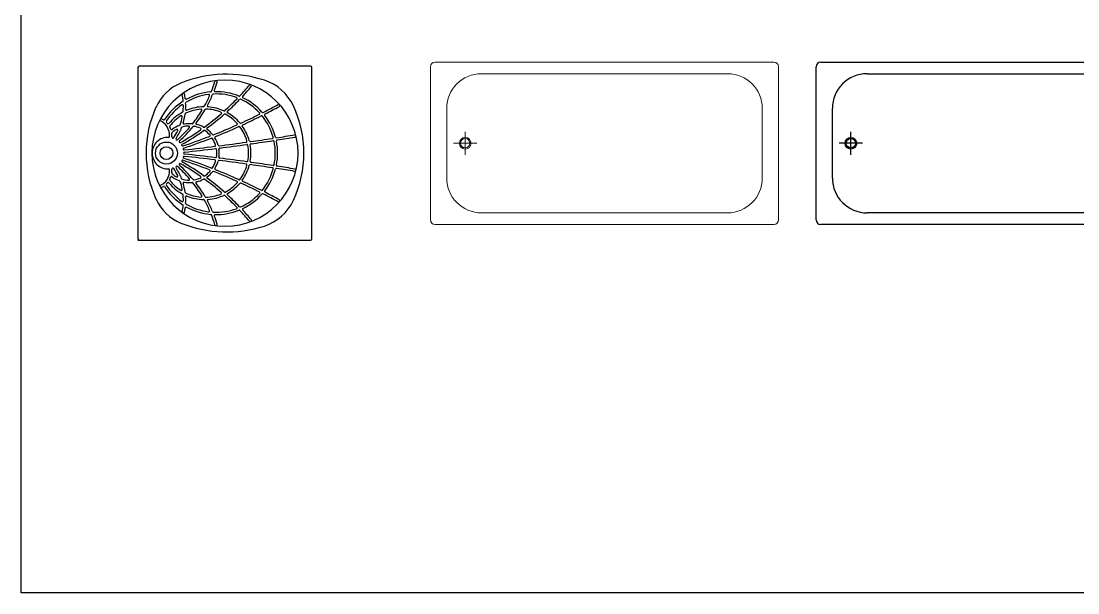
# Model space of a CAD drawing. Header units: centimetres. Extents: x 56177 to 99483, y 493 to 15482.
# Drawn here: x 59655.5 to 60110.9, y 3013.1 to 3259.6 of the extents above; entities that cross this region are included whole.
import ezdxf

# ---------------------------------------------------------------- set-up
doc = ezdxf.new("R2010")
doc.units = ezdxf.units.CM
doc.header["$MEASUREMENT"] = 0
doc.layers.add('010_BLOQUES', color=250, linetype='Continuous')
doc.layers.add('A. 0.13 ARTEFACTOS', color=83, linetype='Continuous', lineweight=13)

# ---------------------------------------------------------------- blocks, each defined once
blk = doc.blocks.new('A$C6F927874')
at = {"layer": '010_BLOQUES'}
for p, q in [((-5.0495, -1.5612), (-5.0495, -2.2992)), ((-4.3055, -1.5552), (-5.0435, -1.5552)), ((-4.2995, -2.2992), (-4.2995, -1.5612)), ((-5.0495, -2.3052), (-4.8245, -2.3052)), ((-5.0435, -2.3052), (-4.3055, -2.3052))]:
    blk.add_line(p, q, dxfattribs=at)
for radius in [0.0475, 0.0275]:
    blk.add_circle((-4.9265, -1.9302), radius, dxfattribs=at)
for centre, radius, start, end in [((-5.0435, -1.5612), 0.006, 90, 180), ((-4.6672, -2.1152), 0.5251, 71.9623, 112.0884), ((-4.3055, -1.5612), 0.006, 0, 90), ((-4.6745, -1.9302), 0.315, 0, 180), ((-4.7895, -1.8139), 0.1999, 112.0884, 155.6604), ((-5.2439, -1.4604), 0.55, 338.3104, 343.015), ((-5.2439, -1.4604), 0.56, 339.1497, 343.015), ((-4.7131, -1.6226), 0.005, 343.015, 163.015), ((-5.398, -0.9444), 1.08, 316.8503, 320.1223), ((-4.5653, -1.64), 0.005, 320.1223, 140.1223), ((-4.5695, -1.8152), 0.2095, 24.9661, 71.9623), ((-4.8533, -1.6769), 0.005, 11.0168, 191.0168), ((-5.1036, -1.7257), 0.25, 4.4346, 11.0168), ((-5.1036, -1.7257), 0.26, 6.8634, 11.0168), ((-4.7125, -1.9302), 0.255, 97.3406, 120.4996), ((-4.7125, -1.9302), 0.265, 95.1412, 118.6611), ((-5.2439, -1.4604), 0.55, 330.8738, 336.1508), ((-5.2439, -1.4604), 0.56, 331.8236, 337.1536), ((-4.7445, -1.6812), 0.004, 336.1508, 97.3406), ((-4.7366, -1.6622), 0.004, 275.1412, 338.3104), ((-4.7242, -1.6794), 0.004, 92.6706, 157.1536), ((-4.7125, -1.9302), 0.255, 69.9528, 92.6706), ((-4.7169, -1.6612), 0.004, 159.1497, 270.9335), ((-4.7125, -1.9302), 0.265, 68.2864, 90.9335), ((-4.613, -1.6802), 0.004, 248.2864, 316.8503), ((-5.398, -0.9444), 1.09, 317.182, 320.1223), ((-4.7125, -1.9302), 0.265, 122.3698, 146.8951), ((-4.7125, -1.9302), 0.255, 125.324, 147.3149), ((-4.8576, -1.7254), 0.004, 0.0695, 125.324), ((-5.1036, -1.7257), 0.25, 354.24, 0.0695), ((-4.8415, -1.6941), 0.004, 186.8634, 298.6611), ((-5.1036, -1.7257), 0.26, 356.5628, 2.5571), ((-4.8399, -1.7139), 0.004, 120.4996, 182.5571), ((-4.7625, -1.9302), 0.2, 91.2612, 112.3588), ((-4.767, -1.7262), 0.004, 271.2612, 330.8738), ((-4.7468, -1.7268), 0.004, 151.8236, 265.5814), ((-5.398, -0.9444), 1.08, 311.974, 315.8107), ((-5.398, -0.9444), 1.09, 312.3348, 316.1898), ((-4.6264, -1.6944), 0.004, 315.8107, 69.9528), ((-4.6085, -1.7017), 0.004, 65.5282, 136.1898), ((-4.7125, -1.9302), 0.255, 42.9028, 65.5282), ((-4.5955, -1.6879), 0.004, 137.182, 244.2248), ((-4.7125, -1.9302), 0.265, 41.7985, 64.2248), ((-5.6454, 0.4729), 2.5, 297.0084, 298.6964), ((-5.6454, 0.4729), 2.51, 297.1017, 298.6964), ((-4.4426, -1.7244), 0.005, 298.6965, 118.6964), ((-4.8165, -1.9302), 0.482, 0, 24.9661), ((-4.5325, -1.9302), 0.482, 155.6604, 180), ((-4.7625, -1.9302), 0.2, 118.1903, 140.1911), ((-4.7625, -1.9302), 0.19, 122.4346, 141.8147), ((-5.1036, -1.7257), 0.25, 340.6606, 348.8653), ((-4.8622, -1.7732), 0.004, 348.8653, 122.4346), ((-4.8588, -1.7503), 0.004, 298.1903, 354.24), ((-5.1036, -1.7257), 0.26, 343.3253, 352.073), ((-4.8421, -1.7621), 0.004, 115.3552, 172.073), ((-4.8401, -1.7415), 0.004, 176.5628, 292.3588), ((-4.7625, -1.9302), 0.19, 94.7276, 115.3552), ((-5.2439, -1.4604), 0.55, 321.6027, 328.6161), ((-5.2439, -1.4604), 0.56, 322.6246, 329.7883), ((-4.7778, -1.7448), 0.004, 328.6161, 94.7276), ((-5.398, -0.9444), 1.08, 306.0344, 310.9126), ((-4.7565, -1.7442), 0.004, 88.1684, 149.7883), ((-4.7625, -1.9302), 0.19, 68.1632, 88.1684), ((-5.398, -0.9444), 1.09, 306.4098, 311.3359), ((-4.7625, -1.9302), 0.2, 65.6454, 85.5814), ((-4.6933, -1.7575), 0.004, 310.9126, 68.1632), ((-4.6783, -1.7443), 0.004, 245.6454, 311.974), ((-4.6754, -1.7658), 0.004, 62.0908, 131.3359), ((-4.7625, -1.9302), 0.19, 42.3172, 62.0908), ((-4.6612, -1.7531), 0.004, 132.3348, 240.2359), ((-4.7625, -1.9302), 0.2, 40.6849, 60.2359), ((-5.6454, 0.4729), 2.5, 294.5648, 296.5795), ((-5.6454, 0.4729), 2.51, 294.6634, 296.6833), ((-4.5286, -1.7593), 0.004, 296.5795, 42.9028), ((-4.5165, -1.7733), 0.004, 38.6644, 116.6833), ((-4.5119, -1.7509), 0.004, 221.7985, 297.0084), ((-4.7125, -1.9302), 0.255, 15.5942, 38.6644), ((-4.5001, -1.765), 0.004, 117.1017, 217.8665), ((-4.7125, -1.9302), 0.265, 15.1315, 37.8665), ((-4.9835, -1.8542), 0.0704, 356.4813, 66.9304), ((-4.9835, -1.8542), 0.0804, 57.2223, 66.9304), ((-4.9378, -1.7832), 0.004, 237.2223, 326.8951), ((-4.9237, -1.7946), 0.004, 147.3149, 224.9039), ((-4.9835, -1.8542), 0.0804, 40.3438, 44.9039), ((-4.9192, -1.7995), 0.004, 220.3438, 320.1911), ((-4.9087, -1.8152), 0.004, 141.8147, 207.5286), ((-4.9835, -1.8542), 0.0804, 20.3375, 27.5286), ((-4.8265, -1.9302), 0.127, 110.0951, 126.4919), ((-5.1036, -1.7257), 0.26, 327.0566, 338.7067), ((-5.2439, -1.4604), 0.55, 311.5174, 319.1978), ((-5.2439, -1.4604), 0.56, 311.7976, 320.5741), ((-4.8715, -1.8071), 0.004, 290.0951, 340.6606), ((-4.8576, -1.8215), 0.004, 106.0017, 158.7067), ((-4.8265, -1.9302), 0.117, 92.101, 106.0017), ((-4.8507, -1.8014), 0.004, 163.3253, 280.6586), ((-4.8265, -1.9302), 0.127, 85.4182, 100.6586), ((-4.8306, -1.8172), 0.004, 319.1978, 92.101), ((-4.816, -1.7996), 0.004, 265.4182, 321.6027), ((-4.8083, -1.8186), 0.004, 80.7255, 140.5741), ((-4.8083, -1.8186), 0.004, 80.7255, 140.5741), ((-4.8265, -1.9302), 0.117, 66.6619, 80.7255), ((-4.7957, -1.8028), 0.004, 142.6246, 256.4247), ((-4.8265, -1.9302), 0.127, 62.0081, 76.4247), ((-4.765, -1.8145), 0.004, 242.0081, 306.0344), ((-5.6454, 0.4729), 2.5, 291.637, 294.1324), ((-5.6454, 0.4729), 2.51, 291.7362, 294.2447), ((-4.6249, -1.8049), 0.004, 294.1324, 42.3172), ((-4.6131, -1.8193), 0.004, 36.5675, 114.2447), ((-4.6078, -1.7972), 0.004, 220.6849, 294.5648), ((-4.7625, -1.9302), 0.19, 15.923, 36.5675), ((-4.5964, -1.8117), 0.004, 114.6634, 215.4846), ((-4.7625, -1.9302), 0.2, 15.2185, 35.4846), ((-4.9205, -1.9302), 0.068, 87.4317, 180), ((-4.9172, -1.8582), 0.004, 267.4317, 356.4813), ((-4.9044, -1.8248), 0.004, 200.3375, 306.4919), ((-4.8997, -1.8441), 0.004, 130.4074, 186.8389), ((-4.9835, -1.8542), 0.0804, 355.4608, 6.8389), ((-4.8988, -1.8609), 0.00459, 175.4608, 326.5665), ((-4.8265, -1.9302), 0.117, 119.1507, 130.4074), ((-5.1036, -1.7257), 0.25, 326.5665, 334.5263), ((-4.8815, -1.8315), 0.004, 334.5263, 119.1507), ((-5.398, -0.9444), 1.08, 299.503, 304.941), ((-5.398, -0.9444), 1.09, 299.6114, 305.4125), ((-5.6454, 0.4729), 2.5, 288.4032, 291.1992), ((-5.6454, 0.4729), 2.51, 288.4279, 291.3192), ((-4.7817, -1.8264), 0.004, 304.941, 66.6619), ((-4.764, -1.836), 0.004, 56.4605, 125.4125), ((-4.8265, -1.9302), 0.117, 42.2563, 56.4605), ((-4.7486, -1.8248), 0.004, 126.4098, 233.536), ((-4.8265, -1.9302), 0.127, 39.2876, 53.536), ((-4.7428, -1.8542), 0.004, 291.1992, 42.2563), ((-4.7314, -1.869), 0.004, 32.7393, 111.3192), ((-4.7251, -1.8472), 0.004, 219.2876, 291.637), ((-4.8265, -1.9302), 0.117, 17.1344, 32.7393), ((-4.7144, -1.8623), 0.004, 111.7362, 211.1828), ((-4.8265, -1.9302), 0.127, 15.7465, 31.1828), ((-5.8239, 7.031), 9, 278.04045, 278.65144), ((-4.4707, -1.8627), 0.004, 278.6514, 15.5942), ((-4.4528, -1.8599), 0.004, 195.1315, 278.7669), ((-5.8239, 7.031), 9, 278.76686, 279.26977), ((-5.8239, 7.031), 9.01, 278.77575, 279.26977), ((-4.3734, -1.8564), 0.005, 279.2698, 99.2698), ((-4.882, -1.8692), 0.00403, 147.0566, 311.5174), ((-4.868, -1.8809), 0.00395, 131.7976, 299.503), ((-4.8574, -1.8954), 0.00397, 119.6114, 288.4032), ((-4.8507, -1.9122), 0.00404, 108.4279, 276.2106), ((-5.8239, 7.031), 9, 276.2106, 277.05835), ((-5.8239, 7.031), 9.01, 276.21239, 277.06934), ((-4.7185, -1.8969), 0.004, 277.0584, 17.1344), ((-4.7146, -1.9145), 0.004, 7.9559, 97.0693), ((-4.7004, -1.8946), 0.004, 195.7465, 277.1745), ((-4.6967, -1.9123), 0.004, 97.1838, 187.8419), ((-5.8239, 7.031), 9, 277.17452, 277.9248), ((-5.8239, 7.031), 9.01, 277.18376, 277.93524), ((-4.5836, -1.8791), 0.004, 277.9248, 15.923), ((-4.5795, -1.8967), 0.004, 10.3531, 97.9352), ((-4.7625, -1.9302), 0.19, 0, 10.3531), ((-4.5656, -1.8766), 0.004, 195.2185, 278.0405), ((-4.5617, -1.8942), 0.004, 98.0497, 190.1447), ((-4.7625, -1.9302), 0.2, 0, 10.1447), ((-5.8239, 7.031), 9.01, 278.04974, 278.66121), ((-4.4665, -1.8802), 0.004, 11.4695, 98.6612), ((-4.7125, -1.9302), 0.255, 0, 11.4695), ((-4.4487, -1.8775), 0.004, 98.7757, 191.2853), ((-4.7125, -1.9302), 0.265, 0, 11.2853), ((-4.5325, -1.9302), 0.482, 180, 204.3396), ((-4.9835, -1.8542), 0.0754, 265.4338, 266.199), ((-4.6745, -1.9302), 0.315, 180, 0), ((-4.9205, -1.9302), 0.068, 180, 272.5683), ((-4.8507, -1.9481), 0.00404, 83.7894, 251.5721), ((-4.8485, -1.9301), 0.004, 96.2124, 180.0393), ((-4.9205, -1.9302), 0.068, 0, 0.0393), ((-4.8485, -1.9302), 0.004, 179.9607, 263.7876), ((-4.9205, -1.9302), 0.068, 359.9607, 0), ((-5.6454, -4.3332), 2.51, 68.6808, 71.5721), ((-5.8239, -10.8913), 9, 82.94165, 83.7894), ((-5.8239, -10.8913), 9.01, 82.93066, 83.78761), ((-4.7146, -1.9458), 0.004, 262.9307, 352.0441), ((-4.8265, -1.9302), 0.117, 0, 7.9559), ((-4.8265, -1.9302), 0.117, 352.0441, 0), ((-4.8265, -1.9302), 0.127, 0, 7.8419), ((-4.8265, -1.9302), 0.127, 352.1581, 0), ((-4.6967, -1.948), 0.004, 172.1581, 262.8162), ((-5.8239, -10.8913), 9.01, 82.06476, 82.81624), ((-4.7625, -1.9302), 0.19, 349.6469, 0), ((-4.7625, -1.9302), 0.2, 349.8553, 0), ((-4.7125, -1.9302), 0.255, 348.5305, 0), ((-4.7125, -1.9302), 0.265, 348.7147, 0), ((-4.8165, -1.9302), 0.482, 335.0339, 0), ((-4.9835, -2.0062), 0.0704, 293.0696, 3.5187), ((-4.9172, -2.0021), 0.004, 3.5187, 92.5683), ((-4.9835, -2.0062), 0.0804, 353.1611, 4.5392), ((-4.8988, -1.9994), 0.00459, 33.4335, 184.5392), ((-5.1036, -2.1346), 0.25, 25.4737, 33.4335), ((-4.882, -1.9911), 0.00403, 48.4826, 212.9434), ((-5.1036, -2.1346), 0.26, 21.2933, 32.9434), ((-5.2439, -2.3999), 0.55, 40.8022, 48.4826), ((-4.868, -1.9794), 0.00395, 60.497, 228.2024), ((-5.2439, -2.3999), 0.56, 39.4259, 48.2024), ((-5.398, -2.9159), 1.08, 55.059, 60.497), ((-4.8574, -1.9649), 0.00397, 71.5968, 240.3886), ((-5.398, -2.9159), 1.09, 54.5875, 60.3886), ((-5.6454, -4.3332), 2.5, 68.8008, 71.5968), ((-4.7428, -2.0061), 0.004, 317.7437, 68.8008), ((-4.7314, -1.9913), 0.004, 248.6808, 327.2607), ((-4.8265, -1.9302), 0.117, 327.2607, 342.8656), ((-4.7144, -1.998), 0.004, 148.8172, 248.2638), ((-4.7185, -1.9634), 0.004, 342.8656, 82.9416), ((-4.8265, -1.9302), 0.127, 328.8172, 344.2535), ((-5.6454, -4.3332), 2.51, 65.7553, 68.2638), ((-4.7004, -1.9657), 0.004, 82.8255, 164.2535), ((-5.8239, -10.8913), 9, 82.0752, 82.82548), ((-4.7625, -1.9302), 0.19, 323.4325, 344.077), ((-4.7625, -1.9302), 0.2, 324.5154, 344.7815), ((-4.5836, -1.9812), 0.004, 344.077, 82.0752), ((-4.5795, -1.9636), 0.004, 262.0648, 349.6469), ((-4.5656, -1.9837), 0.004, 81.9595, 164.7815), ((-4.5617, -1.9661), 0.004, 169.8553, 261.9503), ((-5.8239, -10.8913), 9, 81.34856, 81.95955), ((-5.8239, -10.8913), 9.01, 81.33879, 81.95026), ((-4.7125, -1.9302), 0.255, 321.3356, 344.4058), ((-4.7125, -1.9302), 0.265, 322.1335, 344.8685), ((-4.4707, -1.9976), 0.004, 344.4058, 81.3486), ((-4.4665, -1.9801), 0.004, 261.3388, 348.5305), ((-4.4528, -2.0004), 0.004, 81.2331, 164.8685), ((-4.4487, -1.9828), 0.004, 168.7147, 261.2243), ((-5.8239, -10.8913), 9, 80.73023, 81.23314), ((-5.8239, -10.8913), 9.01, 80.73023, 81.22425), ((-4.3734, -2.0039), 0.005, 260.7302, 80.7302), ((-4.9087, -2.0451), 0.004, 152.4714, 218.1853), ((-4.9835, -2.0062), 0.0804, 332.4714, 339.6625), ((-4.7625, -1.9302), 0.19, 218.1853, 237.5654), ((-4.9044, -2.0355), 0.004, 53.5081, 159.6625), ((-4.8997, -2.0162), 0.004, 173.1611, 229.5926), ((-4.8265, -1.9302), 0.117, 229.5926, 240.8493), ((-4.8265, -1.9302), 0.127, 233.5081, 249.9049), ((-4.8815, -2.0288), 0.004, 240.8493, 25.4737), ((-4.8576, -2.0388), 0.004, 201.2933, 253.9983), ((-4.8265, -1.9302), 0.117, 253.9983, 267.899), ((-4.8306, -2.0431), 0.004, 267.899, 40.8022), ((-4.8083, -2.0417), 0.004, 219.4259, 279.2745), ((-4.8083, -2.0417), 0.004, 219.4259, 279.2745), ((-4.8265, -1.9302), 0.117, 279.2745, 293.3381), ((-4.8265, -1.9302), 0.127, 283.5753, 297.9919), ((-4.7817, -2.0339), 0.004, 293.3381, 55.059), ((-4.765, -2.0458), 0.004, 53.9656, 117.9919), ((-4.764, -2.0243), 0.004, 234.5875, 303.5395), ((-5.398, -2.9159), 1.08, 49.0874, 53.9656), ((-4.8265, -1.9302), 0.117, 303.5395, 317.7437), ((-4.7486, -2.0355), 0.004, 126.464, 233.5902), ((-4.8265, -1.9302), 0.127, 306.464, 320.7124), ((-5.398, -2.9159), 1.09, 48.6641, 53.5902), ((-4.7251, -2.0131), 0.004, 68.363, 140.7124), ((-5.6454, -4.3332), 2.5, 65.8676, 68.363), ((-4.6131, -2.041), 0.004, 245.7553, 323.4325), ((-4.5964, -2.0486), 0.004, 144.5154, 245.3366), ((-4.9835, -2.0062), 0.0804, 293.0696, 302.7777), ((-4.9378, -2.0771), 0.004, 33.1049, 122.7777), ((-4.7125, -1.9302), 0.265, 213.1049, 237.6302), ((-4.9237, -2.0657), 0.004, 135.0961, 212.6851), ((-4.7125, -1.9302), 0.255, 212.6851, 234.676), ((-4.9835, -2.0062), 0.0804, 315.0961, 319.6562), ((-4.9192, -2.0608), 0.004, 39.8089, 139.6562), ((-4.7625, -1.9302), 0.2, 219.8089, 241.8097), ((-4.8715, -2.0532), 0.004, 19.3394, 69.9049), ((-5.1036, -2.1346), 0.25, 11.1347, 19.3394), ((-4.8622, -2.0871), 0.004, 237.5654, 11.1347), ((-4.8507, -2.0589), 0.004, 79.3414, 196.6747), ((-5.1036, -2.1346), 0.26, 7.927, 16.6747), ((-4.8265, -1.9302), 0.127, 259.3414, 274.5818), ((-4.816, -2.0607), 0.004, 38.3973, 94.5818), ((-5.2439, -2.3999), 0.55, 31.3839, 38.3973), ((-4.7957, -2.0575), 0.004, 103.5753, 217.3754), ((-5.2439, -2.3999), 0.56, 30.2117, 37.3754), ((-4.7625, -1.9302), 0.19, 297.9092, 317.6828), ((-4.7625, -1.9302), 0.2, 299.7641, 319.3151), ((-4.6249, -2.0554), 0.004, 317.6828, 65.8676), ((-4.6078, -2.0631), 0.004, 65.4352, 139.3151), ((-5.6454, -4.3332), 2.5, 63.4205, 65.4352), ((-5.6454, -4.3332), 2.51, 63.3167, 65.3366), ((-4.5165, -2.087), 0.004, 243.3167, 321.3356), ((-4.5001, -2.0953), 0.004, 142.1335, 242.8983), ((-4.7895, -2.0464), 0.1999, 204.3396, 247.9116), ((-4.8576, -2.1349), 0.004, 234.676, 359.9305), ((-4.8588, -2.11), 0.004, 5.76, 61.8097), ((-5.1036, -2.1346), 0.25, 359.9305, 5.76), ((-4.8421, -2.0982), 0.004, 187.927, 244.6448), ((-4.8401, -2.1188), 0.004, 67.6412, 183.4372), ((-5.1036, -2.1346), 0.26, 357.4429, 3.4372), ((-4.7625, -1.9302), 0.19, 244.6448, 265.2724), ((-4.7625, -1.9302), 0.2, 247.6412, 268.7388), ((-4.7778, -2.1155), 0.004, 265.2724, 31.3839), ((-4.767, -2.1341), 0.004, 29.1262, 88.7388), ((-5.2439, -2.3999), 0.55, 23.8492, 29.1262), ((-4.7565, -2.1161), 0.004, 210.2117, 271.8316), ((-4.7625, -1.9302), 0.19, 271.8316, 291.8368), ((-4.7468, -2.1335), 0.004, 94.4186, 208.1764), ((-5.2439, -2.3999), 0.56, 22.8464, 28.1764), ((-4.7625, -1.9302), 0.2, 274.4186, 294.3546), ((-4.6933, -2.1028), 0.004, 291.8368, 49.0874), ((-4.6783, -2.116), 0.004, 48.026, 114.3546), ((-4.6754, -2.0945), 0.004, 228.6641, 297.9092), ((-5.398, -2.9159), 1.08, 44.1893, 48.026), ((-4.6612, -2.1072), 0.004, 119.7641, 227.6652), ((-5.398, -2.9159), 1.09, 43.8102, 47.6652), ((-4.7125, -1.9302), 0.255, 294.4718, 317.0972), ((-4.7125, -1.9302), 0.265, 295.7752, 318.2015), ((-4.5286, -2.101), 0.004, 317.0972, 63.4205), ((-4.5119, -2.1094), 0.004, 62.9916, 138.2015), ((-5.6454, -4.3332), 2.5, 61.3036, 62.9916), ((-4.5695, -2.0452), 0.2095, 288.0377, 335.0339), ((-5.6454, -4.3332), 2.51, 61.3036, 62.8983), ((-4.4426, -2.1359), 0.005, 241.3036, 61.3035), ((-4.8533, -2.1834), 0.005, 168.9832, 348.9832), ((-5.1036, -2.1346), 0.25, 348.9832, 355.5654), ((-5.1036, -2.1346), 0.26, 348.9832, 353.1366), ((-4.8415, -2.1662), 0.004, 61.3389, 173.1366), ((-4.8399, -2.1464), 0.004, 177.4429, 239.5004), ((-4.7125, -1.9302), 0.255, 239.5004, 262.6594), ((-4.7125, -1.9302), 0.265, 241.3389, 264.8588), ((-4.7445, -2.1791), 0.004, 262.6594, 23.8492), ((-4.7242, -2.1809), 0.004, 202.8464, 267.3294), ((-4.7125, -1.9302), 0.255, 267.3294, 290.0472), ((-4.7125, -1.9302), 0.265, 269.0665, 291.7136), ((-4.6264, -2.1659), 0.004, 290.0472, 44.1893), ((-4.613, -2.1801), 0.004, 43.1497, 111.7136), ((-4.6085, -2.1586), 0.004, 223.8102, 294.4718), ((-5.398, -2.9159), 1.08, 39.8777, 43.1497), ((-4.5955, -2.1724), 0.004, 115.7752, 222.818), ((-5.398, -2.9159), 1.09, 39.8777, 42.818), ((-4.7366, -2.1981), 0.004, 21.6896, 84.8588), ((-5.2439, -2.3999), 0.55, 16.985, 21.6896), ((-4.7169, -2.1991), 0.004, 89.0665, 200.8503), ((-5.2439, -2.3999), 0.56, 16.985, 20.8503), ((-4.5653, -2.2203), 0.005, 219.8777, 39.8777), ((-4.6672, -1.7451), 0.5251, 247.9116, 288.0377), ((-4.7131, -2.2377), 0.005, 196.985, 16.985), ((-5.0435, -2.2992), 0.006, 180, 270), ((-4.3055, -2.2992), 0.006, 270, 0)]:
    blk.add_arc(centre, radius, start, end, dxfattribs=at)
blk = doc.blocks.new('A$C038D14BD')
at = {"layer": 'A. 0.13 ARTEFACTOS'}
for p, q in [((1.8845, -1.5377), (3.3445, -1.5377)), ((1.8645, -2.2177), (1.8645, -1.5577)), ((2.0845, -1.5877), (3.1445, -1.5877)), ((3.3645, -1.5577), (3.3645, -2.2177)), ((1.9345, -2.0377), (1.9345, -1.7377)), ((3.2945, -1.7377), (3.2945, -2.0377)), ((2.0145, -1.9377), (2.0145, -1.8377)), ((2.0645, -1.8877), (1.9645, -1.8877)), ((3.1445, -2.1877), (2.0845, -2.1877)), ((3.3445, -2.2377), (1.8845, -2.2377))]:
    blk.add_line(p, q, dxfattribs=at)
for radius in [0.025, 0.02]:
    blk.add_circle((2.0145, -1.8877), radius, dxfattribs=at)
for centre, radius, start, end in [((1.8845, -1.5577), 0.02, 90, 180), ((3.3445, -1.5577), 0.02, 0, 90), ((2.0845, -1.7377), 0.15, 90, 180), ((3.1445, -1.7377), 0.15, 0, 90), ((2.0845, -2.0377), 0.15, 180, 270), ((3.1445, -2.0377), 0.15, 270, 0), ((1.8845, -2.2177), 0.02, 180, 270), ((3.3445, -2.2177), 0.02, 270, 0)]:
    blk.add_arc(centre, radius, start, end, dxfattribs=at)
blk = doc.blocks.new('A$C02863FCC')
at = {"layer": '010_BLOQUES'}
for p, q in [((3.5464, -1.5377), (5.2064, -1.5377)), ((3.5264, -2.2177), (3.5264, -1.5577)), ((3.7464, -1.5877), (5.0064, -1.5877)), ((5.2264, -1.5577), (5.2264, -2.2177)), ((3.5964, -2.0377), (3.5964, -1.7377)), ((5.1564, -1.7377), (5.1564, -2.0377)), ((3.6764, -1.9377), (3.6764, -1.8377)), ((3.7264, -1.8877), (3.6264, -1.8877)), ((5.0064, -2.1877), (3.7464, -2.1877)), ((5.2064, -2.2377), (3.5464, -2.2377))]:
    blk.add_line(p, q, dxfattribs=at)
for radius in [0.025, 0.02]:
    blk.add_circle((3.6764, -1.8877), radius, dxfattribs=at)
for centre, radius, start, end in [((3.5464, -1.5577), 0.02, 90, 180), ((5.2064, -1.5577), 0.02, 0, 90), ((3.7464, -1.7377), 0.15, 90, 180), ((5.0064, -1.7377), 0.15, 0, 90), ((3.7464, -2.0377), 0.15, 180, 270), ((5.0064, -2.0377), 0.15, 270, 0), ((3.5464, -2.2177), 0.02, 180, 270), ((5.2064, -2.2177), 0.02, 270, 0)]:
    blk.add_arc(centre, radius, start, end, dxfattribs=at)

msp = doc.modelspace()

# ---------------------------------------------------------------- linework, layer by layer
msp.add_lwpolyline([(59655.5, 3571.83), (61261.57, 3571.83), (61261.57, 3013.12), (59655.5, 3013.12)], close=True)

# ---------------------------------------------------------------- block references
at = {"xscale": 100, "yscale": 100, "zscale": 100}
for name, p in [('A$C6F927874', (60210.78, 3395.73)), ('A$C038D14BD', (59645.42, 3395.73)), ('A$C02863FCC', (59645.42, 3395.73))]:
    msp.add_blockref(name, p, dxfattribs=at)

doc.saveas('drawing.dxf')
